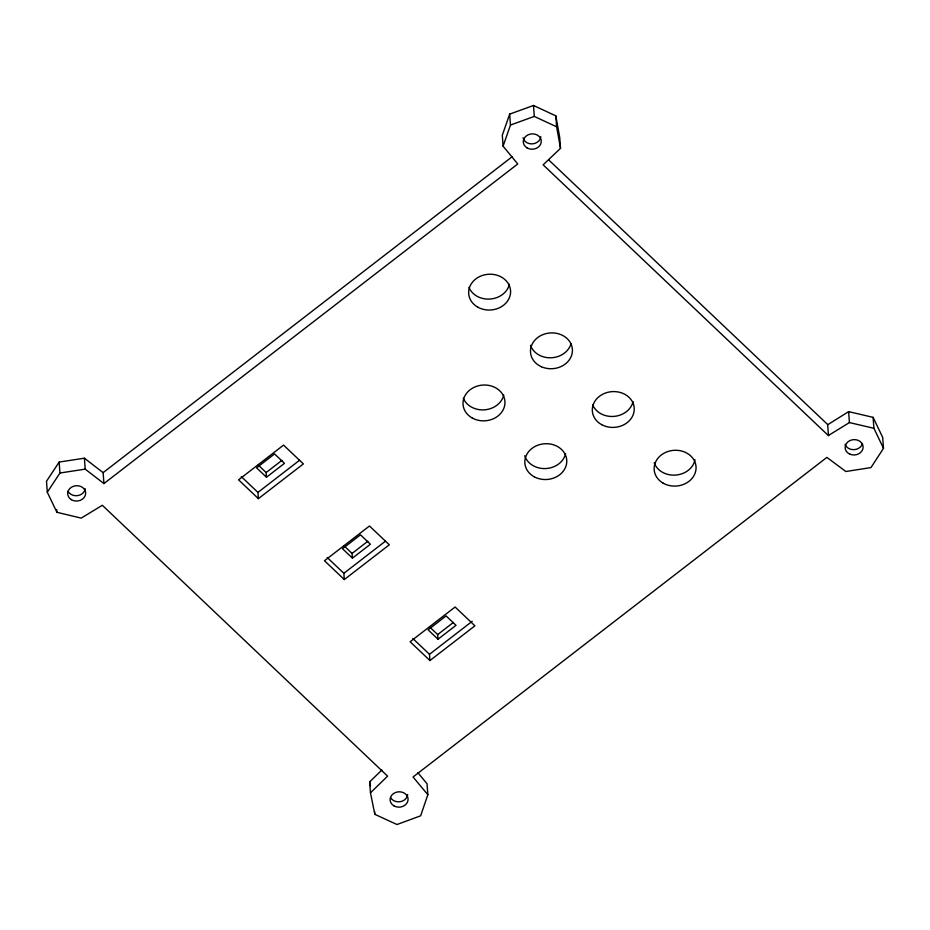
<?xml version="1.0" encoding="UTF-8"?>
<svg xmlns="http://www.w3.org/2000/svg" width="930" height="930" viewBox="0 0 930 930"><rect width="100%" height="100%" fill="white"/><g stroke="black" fill="none" stroke-linecap="round" stroke-linejoin="round"><path stroke-width="1.4" d="M417.907 772.714L427.044 783.781L427.847 794.732L420.651 815.808L396.994 824.515L374.825 814.331L370.466 792.813L369.652 781.874L381.812 770.098M548.654 159.89L827.665 424.533L828.49 435.682L543.143 164.831L560.511 148.335L559.721 137.396L555.826 115.855L533.506 105.485L509.675 114.111L502.305 135.234L503.084 146.173L517.754 163.971L103.939 483.577L85.2 469.139L59.95 473.01L47.302 492.226L56.893 512.291L81.224 518.115L102.323 505.281L387.601 776.155L370.466 792.813M503.084 146.173L510.465 125.05L509.675 114.111M827.688 424.743L848.613 411.63L873.107 417.349L882.698 437.391L883.5 448.33L870.957 467.581L845.847 471.51L826.886 457.386L413.06 776.992L427.847 794.732M103.939 483.577L103.125 472.638L84.386 458.199L59.148 462.071L46.5 481.275L47.302 492.226M103.125 472.638L512.36 156.577M266.48 477.23L256.575 467.825L274.571 453.933L284.475 463.338L266.48 477.23L266.143 472.545L281.883 460.397M258.389 498.654L238.58 479.845L283.557 445.11L303.378 463.919L258.389 498.654L257.935 492.4L299.541 460.269M352.412 558.128L342.496 548.723L360.491 534.831L370.396 544.236L352.412 558.128L352.063 553.443L367.803 541.283M344.309 579.553L324.5 560.744L369.477 525.996L389.298 544.806L344.309 579.553L343.856 573.299L385.462 541.167M438.007 639.224L428.102 629.819L446.098 615.927L456.002 625.332L438.007 639.224L437.67 634.586L453.41 622.426M429.939 660.556L410.13 641.746L455.107 607.011L474.916 625.82L429.939 660.556L429.486 654.302L472.219 621.298M828.467 435.473L849.427 422.58L873.909 428.3L883.5 448.33M510.465 125.05L534.285 116.424L556.617 126.794L560.511 148.335M344.135 545.91L352.063 553.443M429.741 627.064L437.67 634.586M258.215 465.023L266.143 472.545M412.792 638.468L429.486 654.302M327.162 557.454L343.856 573.299M241.242 476.567L257.935 492.4M369.652 781.874L370.477 785.908M873.107 417.349L873.909 428.3M848.613 411.63L849.427 422.58M555.826 115.855L556.617 126.794M533.506 105.485L534.285 116.424M374.627 811.588L374.825 814.331M84.386 458.199L85.2 469.139M59.148 462.071L59.95 473.01M56.695 509.547L56.893 512.291M862.47 443.61A8.998 7.673 -4.2 0 1 853.961 449.655A8.998 7.673 -4.2 0 1 845.103 444.342M85.223 488.738A8.998 7.673 -4.2 0 1 77.62 495.62A8.998 7.673 -4.2 0 1 68.041 491.284M540.853 136.698A8.998 7.673 -4.2 0 1 532.297 143.883A8.998 7.673 -4.2 0 1 523.044 137.745M407.677 794.569A8.998 7.673 -4.2 0 1 400.365 801.683A8.998 7.673 -4.2 0 1 390.6 797.638M565.591 453.712A20.995 17.903 -4.2 0 1 545.736 468.557A20.995 17.903 -4.2 0 1 524.741 455.747M503.758 395.029A20.995 17.903 -4.2 0 1 484.6 409.828A20.995 17.903 -4.2 0 1 463.314 398.18M695.001 459.746A20.995 17.903 -4.2 0 1 675.668 475.091A20.995 17.903 -4.2 0 1 654.22 462.838M633.063 401.597A20.995 17.903 -4.2 0 1 613.893 416.408A20.995 17.903 -4.2 0 1 592.619 404.759M571.032 343.705A20.995 17.903 -4.2 0 1 551.13 357.783A20.995 17.903 -4.2 0 1 530.507 345.309M509.408 284.231A20.995 17.903 -4.2 0 1 490.238 299.042A20.995 17.903 -4.2 0 1 468.964 287.393M849.822 454.131A8.998 7.673 -4.2 0 0 863.11 446.923A8.998 7.673 -4.2 0 0 849.427 440.843A8.998 7.673 -4.2 0 0 849.822 454.131M71.331 499.654A8.998 7.673 -4.2 0 0 85.607 494.063A8.998 7.673 -4.2 0 0 73.086 486.402A8.998 7.673 -4.2 0 0 71.331 499.654M527.136 147.94A8.998 7.673 -4.2 0 0 541.248 142.011A8.998 7.673 -4.2 0 0 528.473 134.664A8.998 7.673 -4.2 0 0 527.136 147.94M534.18 476.765A20.995 17.903 -4.2 0 0 566.742 462.326A20.995 17.903 -4.2 0 0 536.482 445.749A20.995 17.903 -4.2 0 0 534.18 476.765M472.359 418.082A20.995 17.903 -4.2 0 0 504.92 403.643A20.995 17.903 -4.2 0 0 474.649 387.066A20.995 17.903 -4.2 0 0 472.359 418.082M662.869 482.984A20.995 17.903 -4.2 0 0 695.977 469.534A20.995 17.903 -4.2 0 0 666.45 452.038A20.995 17.903 -4.2 0 0 662.869 482.984M601.652 424.65A20.995 17.903 -4.2 0 0 634.213 410.211A20.995 17.903 -4.2 0 0 603.954 393.634A20.995 17.903 -4.2 0 0 601.652 424.65M541.376 366.734A20.995 17.903 -4.2 0 0 572.427 349.982A20.995 17.903 -4.2 0 0 540.539 335.73A20.995 17.903 -4.2 0 0 541.376 366.734M478.008 307.284A20.995 17.903 -4.2 0 0 510.558 292.845A20.995 17.903 -4.2 0 0 480.299 276.268A20.995 17.903 -4.2 0 0 478.008 307.284M394.018 805.915A8.998 7.673 -4.2 0 0 408.072 799.893A8.998 7.673 -4.2 0 0 395.215 792.627A8.998 7.673 -4.2 0 0 394.018 805.915"/></g></svg>
